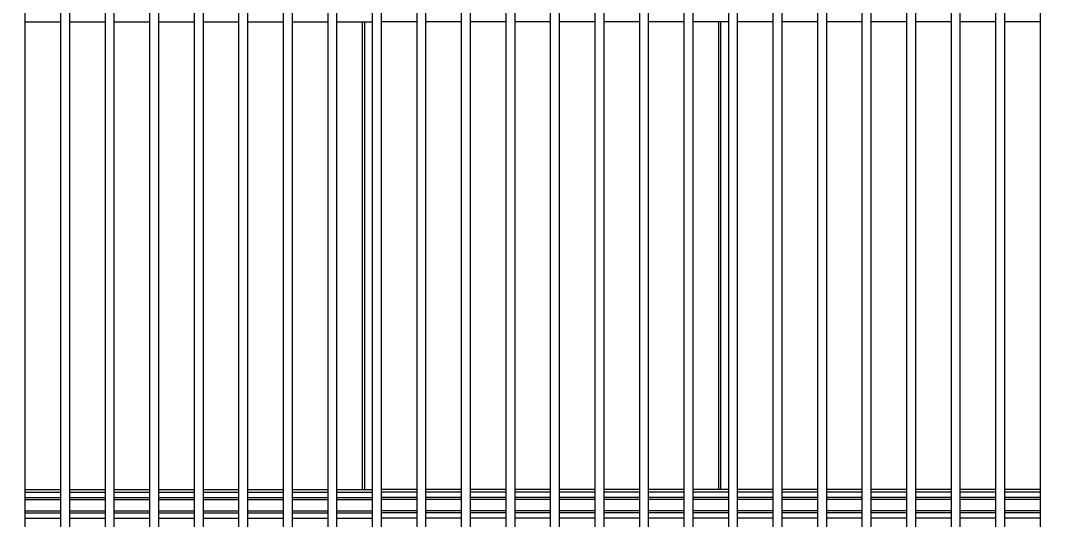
# Model space of a CAD drawing. Header units: metres. Extents: x -101133.8 to -101066.7, y -24899.3 to -24824.7.
# Drawn here: x -101102.9095 to -101102.6795, y -24833.6768 to -24833.5648 of the extents above; entities that cross this region are included whole.
import ezdxf

# ---------------------------------------------------------------- set-up
doc = ezdxf.new("R2010")
doc.units = ezdxf.units.M
doc.header["$LTSCALE"] = 0.2
doc.header["$PDSIZE"] = -5
doc.layers.add('CMT-COTATION DIVERS', color=1, linetype='Continuous')
doc.layers.add('CMT-CVC-MATERIEL', color=30, linetype='Continuous')
doc.styles.get("Standard").update_dxf_attribs({"font": 'arial.ttf'})
doc.dimstyles.get("Standard").update_dxf_attribs({"dimtxt": 0.18, "dimasz": 0.18, "dimexe": 0.18, "dimexo": 0.0625, "dimgap": 0.09, "dimtad": 0, "dimtih": 1, "dimtoh": 1, "dimdec": 4, "dimzin": 0, "dimdsep": 46, "dimtxsty": 'Standard', "dimcen": 0.09, "dimadec": 0, "dimazin": 0, "dimtfac": 1, "dimtdec": 4, "dimtofl": 0, "dimtmove": 0, "dimatfit": 3, "dimfxl": 1, "dimtolj": 1, "dimtzin": 0, "dimarcsym": 0})

# ---------------------------------------------------------------- blocks, each defined once
blk = doc.blocks.new('Cassette 600x600')
at = {"linetype": 'Continuous', "lineweight": 13}
for p, q in [((-20143.73, 337.01), (-20417.73, 337.01)), ((-20339.68, 337.01), (-20339.68, 329.01)), ((-20338.44, 337.01), (-20338.44, 329.01)), ((-20337.99, 337.01), (-20337.99, 329.01)), ((-20335.47, 337.01), (-20335.47, 329.01)), ((-20335.02, 337.01), (-20335.02, 329.01)), ((-20333.78, 337.01), (-20333.78, 329.01)), ((-20333.23, 337.01), (-20333.23, 329.01)), ((-20228.23, 337.01), (-20228.23, 329.01)), ((-20143.73, 329.01), (-20417.73, 329.01)), ((-20143.73, 327.01), (-20417.73, 327.01)), ((-20339.68, 327.01), (-20339.68, 319.01)), ((-20338.44, 327.01), (-20338.44, 319.01)), ((-20337.99, 327.01), (-20337.99, 319.01)), ((-20335.47, 327.01), (-20335.47, 319.01)), ((-20335.02, 327.01), (-20335.02, 319.01)), ((-20333.78, 327.01), (-20333.78, 319.01)), ((-20333.23, 327.01), (-20333.23, 319.01)), ((-20228.23, 327.01), (-20228.23, 319.01)), ((-20143.73, 319.01), (-20417.73, 319.01)), ((-20143.73, 317.01), (-20417.73, 317.01)), ((-20339.68, 317.01), (-20339.68, 309.01)), ((-20338.44, 317.01), (-20338.44, 309.01)), ((-20337.99, 317.01), (-20337.99, 309.01)), ((-20335.47, 317.01), (-20335.47, 309.01)), ((-20335.02, 317.01), (-20335.02, 309.01)), ((-20333.78, 317.01), (-20333.78, 309.01)), ((-20333.23, 317.01), (-20333.23, 309.01)), ((-20228.23, 317.01), (-20228.23, 309.01)), ((-20143.73, 309.01), (-20417.73, 309.01)), ((-20143.73, 307.01), (-20417.73, 307.01)), ((-20339.68, 307.01), (-20339.68, 299.01)), ((-20338.44, 307.01), (-20338.44, 299.01)), ((-20337.99, 307.01), (-20337.99, 299.01)), ((-20335.47, 307.01), (-20335.47, 299.01)), ((-20335.02, 307.01), (-20335.02, 299.01)), ((-20333.78, 307.01), (-20333.78, 299.01)), ((-20333.23, 307.01), (-20333.23, 299.01)), ((-20228.23, 307.01), (-20228.23, 299.01)), ((-20143.73, 299.01), (-20417.73, 299.01)), ((-20143.73, 297.01), (-20417.73, 297.01)), ((-20339.68, 297.01), (-20339.68, 289.01)), ((-20338.44, 297.01), (-20338.44, 289.01)), ((-20337.99, 297.01), (-20337.99, 289.01)), ((-20335.47, 297.01), (-20335.47, 289.01)), ((-20335.02, 297.01), (-20335.02, 289.01)), ((-20333.78, 297.01), (-20333.78, 289.01)), ((-20333.23, 297.01), (-20333.23, 289.01)), ((-20228.23, 297.01), (-20228.23, 289.01)), ((-20143.73, 289.01), (-20417.73, 289.01)), ((-20143.73, 287.01), (-20417.73, 287.01)), ((-20339.68, 287.01), (-20339.68, 279.01)), ((-20338.44, 287.01), (-20338.44, 279.01)), ((-20337.99, 287.01), (-20337.99, 279.01)), ((-20335.47, 287.01), (-20335.47, 279.01)), ((-20335.02, 287.01), (-20335.02, 279.01)), ((-20333.78, 287.01), (-20333.78, 279.01)), ((-20333.23, 287.01), (-20333.23, 279.01)), ((-20228.23, 287.01), (-20228.23, 279.01)), ((-20143.73, 279.01), (-20417.73, 279.01)), ((-20143.73, 277.01), (-20417.73, 277.01)), ((-20339.68, 277.01), (-20339.68, 269.01)), ((-20338.44, 277.01), (-20338.44, 269.01)), ((-20337.99, 277.01), (-20337.99, 269.01)), ((-20335.47, 277.01), (-20335.47, 269.01)), ((-20335.02, 277.01), (-20335.02, 269.01)), ((-20333.78, 277.01), (-20333.78, 269.01)), ((-20333.23, 277.01), (-20333.23, 269.01)), ((-20228.23, 277.01), (-20228.23, 269.01)), ((-20143.73, 269.01), (-20417.73, 269.01)), ((-20143.73, 267.01), (-20417.73, 267.01)), ((-20339.68, 267.01), (-20339.68, 259.01)), ((-20338.44, 267.01), (-20338.44, 259.01)), ((-20337.99, 267.01), (-20337.99, 259.01)), ((-20335.47, 267.01), (-20335.47, 259.01)), ((-20335.02, 267.01), (-20335.02, 259.01)), ((-20333.78, 267.01), (-20333.78, 259.01)), ((-20333.23, 267.01), (-20333.23, 259.01)), ((-20228.23, 267.01), (-20228.23, 259.01)), ((-20333.23, 261.16), (-20228.23, 261.16)), ((-20333.23, 260.7), (-20228.23, 260.7)), ((-20143.73, 259.01), (-20417.73, 259.01)), ((-20143.73, 257.01), (-20417.73, 257.01)), ((-20339.68, 249.01), (-20339.68, 257.01)), ((-20338.44, 249.01), (-20338.44, 257.01)), ((-20337.99, 249.01), (-20337.99, 257.01)), ((-20335.47, 249.01), (-20335.47, 257.01)), ((-20335.02, 249.01), (-20335.02, 257.01)), ((-20333.78, 249.01), (-20333.78, 257.01)), ((-20333.23, 249.01), (-20333.23, 257.01)), ((-20228.23, 249.01), (-20228.23, 257.01)), ((-20143.73, 249.01), (-20417.73, 249.01)), ((-20143.73, 247.01), (-20417.73, 247.01)), ((-20339.68, 239.01), (-20339.68, 247.01)), ((-20338.44, 239.01), (-20338.44, 247.01)), ((-20337.99, 239.01), (-20337.99, 247.01)), ((-20335.47, 239.01), (-20335.47, 247.01)), ((-20335.02, 239.01), (-20335.02, 247.01)), ((-20333.78, 239.01), (-20333.78, 247.01)), ((-20333.23, 239.01), (-20333.23, 247.01)), ((-20228.23, 239.01), (-20228.23, 247.01)), ((-20143.73, 239.01), (-20417.73, 239.01)), ((-20143.73, 237.01), (-20417.73, 237.01)), ((-20339.68, 229.01), (-20339.68, 237.01)), ((-20338.44, 229.01), (-20338.44, 237.01)), ((-20337.99, 229.01), (-20337.99, 237.01)), ((-20335.47, 229.01), (-20335.47, 237.01)), ((-20335.02, 229.01), (-20335.02, 237.01)), ((-20333.78, 229.01), (-20333.78, 237.01)), ((-20333.23, 229.01), (-20333.23, 237.01)), ((-20228.23, 229.01), (-20228.23, 237.01)), ((-20143.73, 229.01), (-20417.73, 229.01)), ((-20143.73, 227.01), (-20417.73, 227.01)), ((-20339.68, 219.01), (-20339.68, 227.01)), ((-20338.44, 219.01), (-20338.44, 227.01)), ((-20337.99, 219.01), (-20337.99, 227.01)), ((-20335.47, 219.01), (-20335.47, 227.01)), ((-20335.02, 219.01), (-20335.02, 227.01)), ((-20333.78, 219.01), (-20333.78, 227.01)), ((-20333.23, 219.01), (-20333.23, 227.01)), ((-20228.23, 219.01), (-20228.23, 227.01)), ((-20143.73, 219.01), (-20417.73, 219.01)), ((-20143.73, 217.01), (-20417.73, 217.01)), ((-20339.68, 209.01), (-20339.68, 217.01)), ((-20338.44, 209.01), (-20338.44, 217.01)), ((-20337.99, 209.01), (-20337.99, 217.01)), ((-20335.47, 209.01), (-20335.47, 217.01)), ((-20335.02, 209.01), (-20335.02, 217.01)), ((-20333.78, 209.01), (-20333.78, 217.01)), ((-20333.23, 209.01), (-20333.23, 217.01)), ((-20228.23, 209.01), (-20228.23, 217.01)), ((-20143.73, 209.01), (-20417.73, 209.01)), ((-20143.73, 207.01), (-20417.73, 207.01)), ((-20339.68, 199.01), (-20339.68, 207.01)), ((-20338.44, 199.01), (-20338.44, 207.01)), ((-20337.99, 199.01), (-20337.99, 207.01)), ((-20335.47, 199.01), (-20335.47, 207.01)), ((-20335.02, 199.01), (-20335.02, 207.01)), ((-20333.78, 199.01), (-20333.78, 207.01)), ((-20333.23, 199.01), (-20333.23, 207.01)), ((-20228.23, 199.01), (-20228.23, 207.01)), ((-20143.73, 199.01), (-20417.73, 199.01)), ((-20143.73, 197.01), (-20417.73, 197.01)), ((-20339.68, 189.01), (-20339.68, 197.01)), ((-20338.44, 189.01), (-20338.44, 197.01)), ((-20337.99, 189.01), (-20337.99, 197.01)), ((-20335.47, 189.01), (-20335.47, 197.01)), ((-20335.02, 189.01), (-20335.02, 197.01)), ((-20333.78, 189.01), (-20333.78, 197.01)), ((-20333.23, 189.01), (-20333.23, 197.01)), ((-20228.23, 189.01), (-20228.23, 197.01)), ((-20143.73, 189.01), (-20417.73, 189.01)), ((-20143.73, 187.01), (-20417.73, 187.01)), ((-20339.68, 179.01), (-20339.68, 187.01)), ((-20338.44, 179.01), (-20338.44, 187.01)), ((-20337.99, 179.01), (-20337.99, 187.01)), ((-20335.47, 179.01), (-20335.47, 187.01)), ((-20335.02, 179.01), (-20335.02, 187.01)), ((-20333.78, 179.01), (-20333.78, 187.01)), ((-20333.23, 179.01), (-20333.23, 187.01)), ((-20228.23, 179.01), (-20228.23, 187.01)), ((-20333.23, 181.16), (-20228.23, 181.16)), ((-20333.23, 180.7), (-20228.23, 180.7)), ((-20143.73, 179.01), (-20417.73, 179.01)), ((-20143.73, 177.01), (-20417.73, 177.01)), ((-20339.68, 169.01), (-20339.68, 177.01)), ((-20338.44, 169.01), (-20338.44, 177.01)), ((-20337.99, 169.01), (-20337.99, 177.01)), ((-20335.47, 169.01), (-20335.47, 177.01)), ((-20335.02, 169.01), (-20335.02, 177.01)), ((-20333.78, 169.01), (-20333.78, 177.01)), ((-20333.23, 169.01), (-20333.23, 177.01)), ((-20228.23, 169.01), (-20228.23, 177.01)), ((-20143.73, 169.01), (-20417.73, 169.01)), ((-20143.73, 167.01), (-20417.73, 167.01)), ((-20339.68, 159.01), (-20339.68, 167.01)), ((-20338.44, 159.01), (-20338.44, 167.01)), ((-20337.99, 159.01), (-20337.99, 167.01)), ((-20335.47, 159.01), (-20335.47, 167.01)), ((-20335.02, 159.01), (-20335.02, 167.01)), ((-20333.78, 159.01), (-20333.78, 167.01)), ((-20333.23, 159.01), (-20333.23, 167.01)), ((-20228.23, 159.01), (-20228.23, 167.01)), ((-20143.73, 159.01), (-20417.73, 159.01)), ((-20143.73, 157.01), (-20417.73, 157.01)), ((-20339.68, 149.01), (-20339.68, 157.01)), ((-20338.44, 149.01), (-20338.44, 157.01)), ((-20337.99, 149.01), (-20337.99, 157.01)), ((-20335.47, 149.01), (-20335.47, 157.01)), ((-20335.02, 149.01), (-20335.02, 157.01)), ((-20333.78, 149.01), (-20333.78, 157.01)), ((-20333.23, 149.01), (-20333.23, 157.01)), ((-20228.23, 149.01), (-20228.23, 157.01)), ((-20143.73, 149.01), (-20417.73, 149.01)), ((-20143.73, 147.01), (-20417.73, 147.01)), ((-20339.68, 139.01), (-20339.68, 147.01)), ((-20338.44, 139.01), (-20338.44, 147.01)), ((-20337.99, 139.01), (-20337.99, 147.01)), ((-20335.47, 139.01), (-20335.47, 147.01)), ((-20335.02, 139.01), (-20335.02, 147.01)), ((-20333.78, 139.01), (-20333.78, 147.01)), ((-20333.23, 139.01), (-20333.23, 147.01)), ((-20228.23, 139.01), (-20228.23, 147.01)), ((-20143.73, 139.01), (-20417.73, 139.01)), ((-20143.73, 137.01), (-20417.73, 137.01)), ((-20339.68, 129.01), (-20339.68, 137.01)), ((-20338.44, 129.01), (-20338.44, 137.01)), ((-20337.99, 129.01), (-20337.99, 137.01)), ((-20335.47, 129.01), (-20335.47, 137.01)), ((-20335.02, 129.01), (-20335.02, 137.01)), ((-20333.78, 129.01), (-20333.78, 137.01)), ((-20333.23, 129.01), (-20333.23, 137.01)), ((-20228.23, 129.01), (-20228.23, 137.01)), ((-20143.73, 129.01), (-20417.73, 129.01)), ((-20143.73, 127.01), (-20417.73, 127.01)), ((-20339.68, 119.01), (-20339.68, 127.01)), ((-20338.44, 119.01), (-20338.44, 127.01)), ((-20337.99, 119.01), (-20337.99, 127.01)), ((-20335.47, 119.01), (-20335.47, 127.01)), ((-20335.02, 119.01), (-20335.02, 127.01)), ((-20333.78, 119.01), (-20333.78, 127.01)), ((-20333.23, 119.01), (-20333.23, 127.01)), ((-20228.23, 119.01), (-20228.23, 127.01)), ((-20143.73, 119.01), (-20417.73, 119.01)), ((-20143.73, 117.01), (-20417.73, 117.01)), ((-20339.68, 109.01), (-20339.68, 117.01)), ((-20338.44, 109.01), (-20338.44, 117.01)), ((-20337.99, 109.01), (-20337.99, 117.01)), ((-20335.47, 109.01), (-20335.47, 117.01)), ((-20335.02, 109.01), (-20335.02, 117.01)), ((-20333.78, 109.01), (-20333.78, 117.01)), ((-20333.23, 109.01), (-20333.23, 117.01)), ((-20228.23, 109.01), (-20228.23, 117.01)), ((-20143.73, 109.01), (-20417.73, 109.01))]:
    blk.add_line(p, q, dxfattribs=at)
blk = doc.blocks.new('COT-45')
at = {"color": 0}
for p, q in [((0, -1), (0, 1)), ((-1, 0), (1, 0))]:
    blk.add_line(p, q, dxfattribs=at)
at = {"color": 0, "const_width": 0.4}
blk.add_lwpolyline([(-0.4419, -0.4419), (0.4419, 0.4419)], dxfattribs=at)
blk = doc.blocks.new('*D87')
at = {"layer": 'CMT-COTATION DIVERS', "color": 0, "lineweight": -2}
for p, q in [((-101106.43591, -24831.69678), (-101106.43591, -24834.83079)), ((-101102.46909, -24834.01305), (-101102.46909, -24834.83079)), ((-101106.41091, -24834.78079), (-101102.49409, -24834.78079))]:
    blk.add_line(p, q, dxfattribs=at)
at = {"layer": 'Defpoints', "color": 0, "lineweight": 15}
for p in [(-101106.43591, -24831.66678), (-101102.46909, -24833.98305), (-101102.46909, -24834.78079)]:
    blk.add_point(p, dxfattribs=at)
at = {"layer": 'CMT-COTATION DIVERS', "color": 0, "lineweight": -2, "xscale": 0.025, "yscale": 0.025, "zscale": 0.025, "rotation": 180}
blk.add_blockref('COT-45', (-101106.43591, -24834.78079), dxfattribs=at)
at = {"layer": 'CMT-COTATION DIVERS', "color": 0, "lineweight": -2, "xscale": 0.025, "yscale": 0.025, "zscale": 0.025}
blk.add_blockref('COT-45', (-101102.46909, -24834.78079), dxfattribs=at)
at = {"layer": 'CMT-COTATION DIVERS', "color": 0, "lineweight": 15, "insert": (-101104.4525, -24834.70497), "char_height": 0.075, "attachment_point": 5}
blk.add_mtext('\\A1;397', dxfattribs=at)

msp = doc.modelspace()

# ---------------------------------------------------------------- block references
at = {"layer": 'CMT-CVC-MATERIEL', "xscale": 0.001, "yscale": 0.001, "zscale": 0.001, "rotation": 90}
msp.add_blockref('Cassette 600x600', (-101102.57148, -24813.3368), dxfattribs=at)

# ---------------------------------------------------------------- dimensions: what is measured, and where the dimension line sits
at = {"layer": 'CMT-COTATION DIVERS', "lineweight": 15}
dim = msp.add_linear_dim(base=(-101102.46909, -24834.78079), p1=(-101106.43591, -24831.66678), p2=(-101102.46909, -24833.98305), dimstyle='Standard', override={"dimscale": 0.05, "dimtxt": 1.5, "dimasz": 0.5, "dimexe": 1, "dimexo": 0.6, "dimgap": 0.75, "dimtad": 1, "dimtih": 0, "dimtoh": 0, "dimdec": 0, "dimlfac": 100, "dimblk": 'COT-45', "dimcen": 0, "dimadec": 2, "dimazin": 2, "dimtdec": 2, "dimtix": 1, "dimtmove": 1, "dimfrac": 1}, dxfattribs=at)
dim.commit()
dim.dimension.update_dxf_attribs({"geometry": '*D87', "text_midpoint": (-101104.4525, -24834.70497)})

doc.saveas('drawing.dxf')
